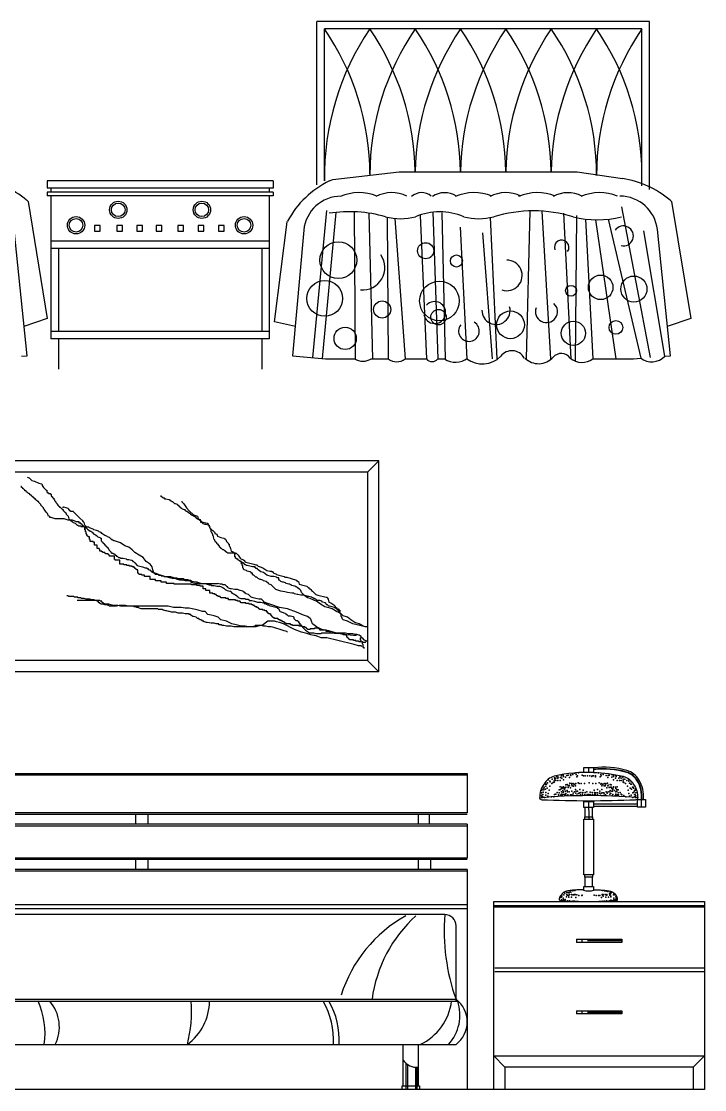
# Model space of a CAD drawing. Header units: inches. Extents: x 18.5 to 61, y 8.5 to 33.3.
# Drawn here: x 27.171 to 28.984, y 12.562 to 15.399 of the extents above; entities that cross this region are included whole.
import ezdxf

# ---------------------------------------------------------------- set-up
doc = ezdxf.new("R2010")
doc.units = ezdxf.units.IN
doc.header["$MEASUREMENT"] = 0
for name, color, linetype in [('02', 2, 'Continuous'), ('1', 1, 'Continuous'), ('4', 4, 'Continuous')]:
    doc.layers.add(name, color=color, linetype=linetype)

msp = doc.modelspace()

# ---------------------------------------------------------------- linework, layer by layer
at = {"layer": '02'}
for p, q in [((28.818, 15.3792), (27.9753, 15.3792)), ((27.9753, 14.9756), (27.9753, 15.3792)), ((28.818, 14.9626), (28.818, 15.3792)), ((28.7638, 14.9063), (28.8398, 14.5065)), ((27.9802, 14.8965), (27.9432, 14.5061)), ((28.0054, 14.8914), (27.9687, 14.5036)), ((28.0536, 14.8934), (28.0569, 14.5027)), ((28.0928, 14.891), (28.1028, 14.5027)), ((28.1412, 14.8792), (28.1447, 14.5027)), ((28.1619, 14.8758), (28.1896, 14.5027)), ((28.2295, 14.8832), (28.2457, 14.5027)), ((28.2627, 14.893), (28.2759, 14.5027)), ((28.287, 14.8907), (28.296, 14.5027)), ((28.4153, 14.878), (28.4326, 14.5027)), ((28.5207, 14.8956), (28.5103, 14.5027)), ((28.5519, 14.8954), (28.575, 14.5027)), ((28.6098, 14.8897), (28.6288, 14.5027)), ((28.6442, 14.8831), (28.6406, 14.4969)), ((28.668, 14.8739), (28.6874, 14.5027)), ((28.6951, 14.872), (28.7483, 14.5027)), ((28.7282, 14.8736), (28.8154, 14.5045)), ((27.186, 14.5112), (27.1511, 14.8461)), ((27.9202, 14.8446), (27.8903, 14.5112)), ((28.3357, 14.8526), (28.353, 14.5027)), ((28.8225, 14.8428), (28.8775, 14.5098)), ((28.894, 14.5112), (28.8591, 14.8461)), ((28.3943, 14.8379), (28.42, 14.5027)), ((27.1705, 14.5099), (27.186, 14.5112)), ((27.8903, 14.5112), (27.9776, 14.5027)), ((27.9776, 14.5027), (28.055, 14.5027)), ((28.0993, 14.5027), (28.1447, 14.5027)), ((28.1895, 14.5027), (28.2457, 14.5027)), ((28.2759, 14.5027), (28.2938, 14.5027)), ((28.6874, 14.5027), (28.7955, 14.5027)), ((28.7955, 14.5027), (28.8154, 14.5045)), ((28.8785, 14.5099), (28.894, 14.5112)), ((28.0894, 14.2017), (28.1194, 14.2317)), ((27.3791, 13.8605), (27.3188, 13.8605)), ((28.0894, 13.7017), (28.1194, 13.6717)), ((28.3544, 13.3967), (26.6244, 13.3967)), ((28.6758, 13.4173), (28.6758, 13.4043)), ((28.6758, 13.327), (28.6772, 13.28)), ((28.6896, 13.3209), (28.8062, 13.3209)), ((28.6896, 13.3147), (28.8062, 13.3147)), ((28.816, 13.3327), (28.816, 13.3116)), ((28.3544, 13.2967), (26.6244, 13.2967)), ((28.3544, 13.2927), (26.6244, 13.2927)), ((27.4744, 13.2667), (27.4744, 13.2927)), ((27.5074, 13.2667), (27.5074, 13.2927)), ((28.2244, 13.2667), (28.2244, 13.2927)), ((28.2544, 13.2667), (28.2544, 13.2927)), ((28.3544, 13.2667), (26.6244, 13.2667)), ((28.3544, 13.2617), (26.6244, 13.2617)), ((28.3544, 13.1767), (26.6244, 13.1767)), ((28.3544, 13.1727), (26.6244, 13.1727)), ((27.4744, 13.1467), (27.4744, 13.1727)), ((27.5074, 13.1467), (27.5074, 13.1727)), ((28.2244, 13.1467), (28.2244, 13.1727)), ((28.2574, 13.1467), (28.2574, 13.1727)), ((28.3544, 13.1467), (26.6244, 13.1467)), ((28.3544, 13.1417), (26.6244, 13.1417)), ((28.3544, 13.0527), (26.6244, 13.0527)), ((28.4244, 12.5617), (28.4244, 13.0617)), ((28.9844, 13.0617), (28.9844, 12.5617)), ((28.3544, 13.0417), (26.6244, 13.0417)), ((28.9844, 13.0467), (28.4244, 13.0467)), ((28.6444, 12.9609), (28.6444, 12.9529)), ((28.7644, 12.9569), (28.6738, 12.9569)), ((28.7644, 12.9609), (28.7644, 12.9529)), ((28.9844, 12.8842), (28.4272, 12.8842)), ((28.9844, 12.8742), (28.4272, 12.8742)), ((26.6544, 12.8017), (28.3244, 12.8017)), ((28.6444, 12.7707), (28.6444, 12.7627)), ((28.7644, 12.7707), (28.7644, 12.7627)), ((28.7644, 12.7667), (28.6738, 12.7667)), ((28.1908, 12.6327), (28.1908, 12.5617)), ((28.196, 12.6285), (28.196, 12.5617)), ((28.4544, 12.6217), (28.4244, 12.6517)), ((28.9544, 12.6217), (28.9844, 12.6517)), ((28.2165, 12.6212), (28.2165, 12.5617)), ((28.2204, 12.621), (28.2204, 12.5617)), ((28.4544, 12.6217), (28.4544, 12.5617)), ((28.9544, 12.6217), (28.9544, 12.5617))]:
    msp.add_line(p, q, dxfattribs=at)
for points in [[(27.3647, 14.8566), (27.3647, 14.8416), (27.3797, 14.8416), (27.3797, 14.8566)], [(27.4237, 14.8566), (27.4237, 14.8416), (27.4387, 14.8416), (27.4387, 14.8566)], [(27.4767, 14.8566), (27.4767, 14.8416), (27.4917, 14.8416), (27.4917, 14.8566)], [(27.5287, 14.8566), (27.5287, 14.8416), (27.5437, 14.8416), (27.5437, 14.8566)], [(27.5857, 14.8566), (27.5857, 14.8416), (27.6007, 14.8416), (27.6007, 14.8566)], [(27.6397, 14.8566), (27.6397, 14.8416), (27.6547, 14.8416), (27.6547, 14.8566)], [(27.6937, 14.8566), (27.6937, 14.8416), (27.7087, 14.8416), (27.7087, 14.8566)], [(28.8062, 13.3116), (28.8062, 13.3327), (28.8271, 13.3327), (28.8271, 13.3116)]]:
    msp.add_lwpolyline(points, close=True, dxfattribs=at)
for points in [[(28.1194, 13.6717), (28.1194, 14.2317), (26.8594, 14.2317), (26.8594, 13.6717)], [(28.0894, 14.2017), (28.0894, 13.7017), (26.8894, 13.7017)], [(28.0894, 14.2017), (26.8894, 14.2017), (26.8894, 13.7017)], [(27.1856, 14.1888), (27.1911, 14.187), (27.1929, 14.1852), (27.1984, 14.1797), (27.2057, 14.1779), (27.2166, 14.1724), (27.2239, 14.1706), (27.2257, 14.1687), (27.2257, 14.1651), (27.2276, 14.1651), (27.2276, 14.1633), (27.2294, 14.1614), (27.2312, 14.1596), (27.233, 14.1578), (27.2349, 14.156), (27.2367, 14.1541), (27.2385, 14.1541), (27.2385, 14.1487), (27.2403, 14.1487), (27.2403, 14.1468), (27.2422, 14.1468), (27.2422, 14.145), (27.2476, 14.145), (27.2476, 14.1432), (27.2495, 14.1432), (27.2495, 14.1377), (27.2513, 14.1377), (27.2513, 14.1359), (27.2531, 14.1359), (27.2531, 14.1341), (27.2549, 14.1323), (27.2568, 14.1323), (27.2568, 14.1304), (27.2586, 14.1286), (27.2586, 14.1268), (27.2604, 14.125), (27.2622, 14.1231), (27.2622, 14.1213), (27.2641, 14.1195), (27.2659, 14.1177), (27.2659, 14.1158), (27.2677, 14.1158), (27.2677, 14.114), (27.2695, 14.1122), (27.2714, 14.1104), (27.2714, 14.1085), (27.2732, 14.1085), (27.275, 14.1067), (27.2768, 14.1049), (27.2787, 14.1031), (27.2805, 14.1031), (27.2805, 14.1013), (27.2823, 14.0994), (27.2841, 14.0976), (27.286, 14.0958), (27.2878, 14.0958), (27.2878, 14.094), (27.2896, 14.0921), (27.2896, 14.0903), (27.2951, 14.0848), (27.2969, 14.0775), (27.306, 14.0702), (27.3079, 14.0684), (27.3133, 14.0666), (27.3152, 14.0648), (27.317, 14.0629), (27.3188, 14.0611), (27.3206, 14.0611), (27.3225, 14.0593), (27.328, 14.0593), (27.328, 14.0575), (27.3371, 14.0575), (27.3389, 14.0557)], [(27.3353, 14.0575), (27.3353, 14.0593), (27.3334, 14.0593), (27.3334, 14.0611), (27.3316, 14.0611), (27.3316, 14.0629), (27.3298, 14.0629), (27.3298, 14.0648), (27.328, 14.0648), (27.328, 14.0666), (27.3243, 14.0666), (27.3243, 14.0702), (27.317, 14.0702), (27.306, 14.0739), (27.2951, 14.0739), (27.2841, 14.0775), (27.2604, 14.0775), (27.2495, 14.0812), (27.2458, 14.0812), (27.2458, 14.083), (27.244, 14.0848), (27.2422, 14.0848), (27.2403, 14.0921), (27.2385, 14.094), (27.2367, 14.0958), (27.2312, 14.1031), (27.2294, 14.1049), (27.2294, 14.1067), (27.2276, 14.1085), (27.2257, 14.1104), (27.2221, 14.114), (27.2221, 14.1158), (27.2203, 14.1177), (27.2184, 14.1195), (27.2166, 14.1213), (27.2166, 14.1231), (27.2148, 14.1231), (27.2148, 14.125), (27.213, 14.125), (27.2111, 14.1268), (27.2093, 14.1286), (27.2093, 14.1304), (27.2075, 14.1304), (27.2057, 14.1323), (27.2038, 14.1323), (27.2038, 14.1341), (27.202, 14.1341), (27.202, 14.1359), (27.2002, 14.1359), (27.1984, 14.1377), (27.1984, 14.1396), (27.1965, 14.1396), (27.1947, 14.1414), (27.1929, 14.1414), (27.1929, 14.1432), (27.1911, 14.145), (27.1892, 14.145), (27.1874, 14.1468), (27.1856, 14.1487), (27.1838, 14.1487), (27.1838, 14.1505), (27.1819, 14.1523), (27.1801, 14.1523), (27.1801, 14.1541), (27.1783, 14.156), (27.1765, 14.1578), (27.1746, 14.1578), (27.1746, 14.1596), (27.1728, 14.1614), (27.171, 14.1614), (27.171, 14.1633), (27.1692, 14.1633)], [(27.6474, 14.0739), (27.6437, 14.0739), (27.6419, 14.0757), (27.6401, 14.0757), (27.6382, 14.0775), (27.6364, 14.0775), (27.6364, 14.0794), (27.6346, 14.0794), (27.6346, 14.0812), (27.6328, 14.0812), (27.6328, 14.083), (27.6309, 14.083), (27.6309, 14.0848), (27.6273, 14.0848), (27.6255, 14.0867), (27.6236, 14.0867), (27.6218, 14.0885), (27.62, 14.0885), (27.62, 14.0903), (27.6182, 14.0921), (27.6163, 14.0921), (27.6163, 14.094), (27.6145, 14.094), (27.6145, 14.0958), (27.6127, 14.0958), (27.6109, 14.0976), (27.609, 14.0976), (27.6072, 14.0994), (27.6054, 14.1013), (27.6036, 14.1013), (27.5981, 14.1031), (27.5963, 14.1049), (27.5944, 14.1049), (27.5944, 14.1067), (27.5926, 14.1067), (27.5926, 14.1085), (27.5908, 14.1085), (27.5908, 14.1104), (27.589, 14.1104), (27.589, 14.1122), (27.5871, 14.1122), (27.5871, 14.114), (27.5853, 14.1158), (27.5798, 14.1177), (27.578, 14.1177), (27.5762, 14.1195), (27.5744, 14.1213), (27.5725, 14.1231), (27.5707, 14.1231), (27.5689, 14.125), (27.5671, 14.125), (27.5671, 14.1268), (27.5652, 14.1268), (27.5634, 14.1286), (27.5616, 14.1286), (27.5543, 14.1304), (27.5525, 14.1304), (27.5506, 14.1323), (27.547, 14.1323), (27.547, 14.1341), (27.5452, 14.1341), (27.5433, 14.1359), (27.5415, 14.1359), (27.5415, 14.1396)], [(27.5342, 13.9298), (27.5269, 13.9298), (27.5251, 13.9316), (27.5233, 13.9334), (27.5214, 13.9353), (27.5214, 13.9371), (27.5196, 13.9426), (27.5178, 13.9499), (27.5123, 13.9572), (27.5014, 13.9645), (27.4941, 13.9754), (27.4831, 13.9809), (27.4721, 13.9882), (27.4648, 13.9955), (27.4557, 14.0028), (27.4448, 14.0064), (27.4338, 14.0137), (27.4229, 14.0173), (27.4174, 14.0192), (27.4156, 14.0192), (27.4137, 14.021), (27.4119, 14.021), (27.4119, 14.0228), (27.4101, 14.0228), (27.4083, 14.0246), (27.4064, 14.0265), (27.4046, 14.0283), (27.3991, 14.0301), (27.3973, 14.0319), (27.3918, 14.0338), (27.3845, 14.0392), (27.3827, 14.0411), (27.3772, 14.0429), (27.3754, 14.0447), (27.3699, 14.0465), (27.3626, 14.0484), (27.3608, 14.0502), (27.3517, 14.0538), (27.3499, 14.0557), (27.3444, 14.0557), (27.3426, 14.0575), (27.3407, 14.0593), (27.3389, 14.0611), (27.3371, 14.0684), (27.3353, 14.0702), (27.3334, 14.0721), (27.3261, 14.0794), (27.3243, 14.0812), (27.3188, 14.0867), (27.317, 14.0885), (27.3115, 14.094), (27.3097, 14.0958), (27.3079, 14.0976), (27.3006, 14.0976), (27.3006, 14.0994), (27.2987, 14.0994), (27.2987, 14.1013), (27.2969, 14.1013), (27.2969, 14.1031), (27.2951, 14.1049), (27.2896, 14.1067), (27.2823, 14.1085), (27.2805, 14.1085), (27.2805, 14.1067)], [(27.5963, 14.125), (27.5963, 14.1231), (27.6017, 14.1177), (27.609, 14.1067), (27.6163, 14.0994), (27.6273, 14.0885), (27.6382, 14.0848), (27.6401, 14.0775), (27.6455, 14.0757)], [(27.6474, 14.0721), (27.6455, 14.0721), (27.6455, 14.0757)], [(27.3407, 14.0557), (27.3371, 14.0557), (27.3371, 14.0575)], [(27.9905, 13.7748), (27.9905, 13.7784), (27.9796, 13.7784), (27.9796, 13.7821), (27.9631, 13.7821), (27.9631, 13.7857), (27.9595, 13.7857), (27.9595, 13.7875), (27.9485, 13.7875), (27.9485, 13.7857), (27.9376, 13.7857), (27.9376, 13.7839), (27.9303, 13.7839), (27.9303, 13.7857), (27.9285, 13.7857), (27.9285, 13.7875), (27.9266, 13.7875), (27.9266, 13.7894), (27.923, 13.7894), (27.923, 13.7912), (27.9157, 13.7912), (27.9157, 13.793), (27.9084, 13.793), (27.9084, 13.7948), (27.8901, 13.7948), (27.8901, 13.7966), (27.8847, 13.7966), (27.8847, 13.7985), (27.8737, 13.7985), (27.8737, 13.8003), (27.8701, 13.8003), (27.8701, 13.8021), (27.8682, 13.8021), (27.8682, 13.8039), (27.8646, 13.8039), (27.8646, 13.8058), (27.8609, 13.8058), (27.8609, 13.8076), (27.8573, 13.8076), (27.8573, 13.8094), (27.8536, 13.8094), (27.8536, 13.8112), (27.8518, 13.8112), (27.8518, 13.8131), (27.8427, 13.8131), (27.8427, 13.8149), (27.839, 13.8149), (27.839, 13.8167), (27.8372, 13.8167), (27.8372, 13.8185), (27.8354, 13.8185), (27.8354, 13.8204), (27.8336, 13.8204), (27.8336, 13.824), (27.8317, 13.824), (27.8317, 13.8258), (27.8263, 13.8258), (27.8263, 13.8277), (27.8244, 13.8277), (27.8244, 13.8295), (27.8226, 13.8295), (27.8226, 13.8331), (27.8171, 13.8331), (27.8171, 13.835), (27.8116, 13.835), (27.8116, 13.8368), (27.8025, 13.8368), (27.8025, 13.8386), (27.8007, 13.8386), (27.8007, 13.8404), (27.7989, 13.8404), (27.7989, 13.8422), (27.7952, 13.8422), (27.7952, 13.8441), (27.7916, 13.8441), (27.7916, 13.8459), (27.7897, 13.8459), (27.7897, 13.8477), (27.7861, 13.8477), (27.7861, 13.8495), (27.7824, 13.8495), (27.7824, 13.8514), (27.7751, 13.8514), (27.7751, 13.8532), (27.766, 13.8532), (27.766, 13.855), (27.7532, 13.855), (27.7532, 13.8568), (27.7514, 13.8568), (27.7514, 13.8587), (27.7441, 13.8587), (27.7441, 13.8605), (27.7386, 13.8605), (27.7386, 13.8623), (27.7204, 13.8623), (27.7204, 13.866), (27.7131, 13.866), (27.7131, 13.8678), (27.7003, 13.8678), (27.7003, 13.8696), (27.6985, 13.8696), (27.6985, 13.8714), (27.693, 13.8714), (27.693, 13.8733), (27.6894, 13.8733), (27.6894, 13.8751), (27.6875, 13.8751), (27.6875, 13.8769), (27.6839, 13.8769), (27.6839, 13.8787), (27.6784, 13.8787), (27.6784, 13.8806), (27.6711, 13.8806), (27.6711, 13.8878), (27.6602, 13.8878), (27.6602, 13.8915), (27.6529, 13.8915), (27.6529, 13.8988), (27.6455, 13.8988), (27.6455, 13.9006), (27.6364, 13.9006), (27.6364, 13.9024), (27.6218, 13.9024), (27.6218, 13.9043), (27.5762, 13.9043), (27.5762, 13.9061), (27.5561, 13.9061), (27.5561, 13.9097), (27.5415, 13.9097), (27.5415, 13.9134), (27.5269, 13.9134), (27.5269, 13.917), (27.5123, 13.917), (27.5123, 13.9243), (27.4977, 13.9243), (27.4977, 13.928), (27.4904, 13.928), (27.4904, 13.9298), (27.4831, 13.9298), (27.4831, 13.9316), (27.4813, 13.9316), (27.4813, 13.9334), (27.4794, 13.9334), (27.4794, 13.9426), (27.4758, 13.9426), (27.4758, 13.9444), (27.474, 13.9444), (27.474, 13.9462), (27.4721, 13.9462), (27.4721, 13.948), (27.4703, 13.948), (27.4703, 13.9499), (27.4648, 13.9499), (27.4648, 13.9517), (27.4575, 13.9517), (27.4575, 13.9535), (27.4502, 13.9535), (27.4502, 13.9553), (27.4429, 13.9553), (27.4429, 13.9572), (27.432, 13.9572), (27.432, 13.9681), (27.4192, 13.9681), (27.4192, 13.9699), (27.4174, 13.9699), (27.4174, 13.979), (27.4046, 13.979), (27.4046, 13.9809), (27.4028, 13.9809), (27.4028, 13.9827), (27.401, 13.9827), (27.401, 13.9845), (27.3937, 13.9845), (27.3937, 13.9863), (27.3918, 13.9863), (27.3918, 13.9882), (27.3864, 13.9882), (27.3864, 13.99), (27.3845, 13.99), (27.3845, 13.9918), (27.3791, 13.9918), (27.3791, 13.9973), (27.3772, 13.9973), (27.3772, 13.9991), (27.3718, 13.9991), (27.3718, 14.0082), (27.3645, 14.0082), (27.3645, 14.0155), (27.3608, 14.0155), (27.3608, 14.0173), (27.3535, 14.0173), (27.3535, 14.0228), (27.3517, 14.0228), (27.3517, 14.0301), (27.348, 14.0301), (27.348, 14.0319), (27.3462, 14.0319), (27.3462, 14.0338), (27.3444, 14.0338), (27.3444, 14.0374), (27.3426, 14.0374), (27.3426, 14.0429), (27.3407, 14.0429), (27.3407, 14.0484), (27.3389, 14.0484), (27.3389, 14.0557)], [(27.3407, 14.0557), (27.3407, 14.0538), (27.3426, 14.0538), (27.3444, 14.052), (27.3462, 14.0502), (27.3535, 14.0447), (27.3553, 14.0447), (27.3572, 14.0429), (27.359, 14.0411), (27.3608, 14.0392), (27.3626, 14.0374), (27.3645, 14.0374), (27.3663, 14.0356), (27.3681, 14.0356), (27.3681, 14.0338), (27.3699, 14.0338), (27.3718, 14.0319), (27.3736, 14.0301), (27.3791, 14.0283), (27.3809, 14.0265), (27.3827, 14.0265), (27.3827, 14.0192), (27.3845, 14.0173), (27.3864, 14.0155), (27.3864, 14.0137), (27.3882, 14.0119), (27.39, 14.0119), (27.39, 14.0101), (27.3918, 14.0101), (27.3918, 14.0082), (27.3937, 14.0064), (27.3955, 14.0064), (27.3955, 14.0046), (27.3973, 14.0046), (27.3973, 14.0028), (27.3991, 14.0028), (27.3991, 14.0009), (27.401, 14.0009), (27.401, 13.9991), (27.4028, 13.9973), (27.4028, 13.9955), (27.4046, 13.9936), (27.4064, 13.9918), (27.4083, 13.99), (27.4083, 13.9882), (27.4101, 13.9882), (27.4101, 13.9863), (27.4137, 13.9863), (27.4156, 13.9845), (27.4174, 13.9845), (27.4174, 13.9827), (27.4192, 13.9827), (27.4192, 13.9809), (27.421, 13.9809), (27.4229, 13.979), (27.4247, 13.979), (27.4265, 13.9772), (27.4283, 13.9754), (27.432, 13.9754), (27.4338, 13.9736), (27.4411, 13.9736), (27.4484, 13.9717), (27.4502, 13.9699), (27.4557, 13.9699), (27.463, 13.9681), (27.4648, 13.9681), (27.4648, 13.9663), (27.4667, 13.9663), (27.4667, 13.9645), (27.4685, 13.9645), (27.4703, 13.9626), (27.4721, 13.9608), (27.4776, 13.9535), (27.4849, 13.9517), (27.4922, 13.9499), (27.4995, 13.948), (27.5032, 13.948), (27.5032, 13.9462), (27.5068, 13.9462), (27.5068, 13.9444), (27.5087, 13.9426), (27.5123, 13.9426), (27.5123, 13.9407), (27.5141, 13.9407), (27.5141, 13.9389), (27.516, 13.9389), (27.516, 13.9371), (27.5178, 13.9371), (27.5196, 13.9353), (27.5233, 13.9353), (27.5233, 13.9334), (27.5287, 13.9334), (27.5287, 13.9316), (27.5324, 13.9316), (27.5324, 13.9298)], [(28.0873, 13.7912), (28.0836, 13.7912), (28.0781, 13.793), (28.0672, 13.7985), (28.0562, 13.8021), (28.0453, 13.8094), (28.0362, 13.8167), (28.0252, 13.8204), (28.0179, 13.8277), (28.007, 13.8313), (27.996, 13.8386), (27.9905, 13.8404), (27.9832, 13.8422), (27.9759, 13.8441), (27.965, 13.8514), (27.954, 13.8587), (27.9485, 13.8605), (27.9376, 13.866), (27.9303, 13.8678), (27.923, 13.8733), (27.9157, 13.8806), (27.9139, 13.8824), (27.912, 13.8878), (27.9102, 13.8897), (27.9029, 13.8951), (27.9011, 13.897), (27.8993, 13.897), (27.8974, 13.8988), (27.8956, 13.8988), (27.8883, 13.9006), (27.8865, 13.9024), (27.8847, 13.9024), (27.8828, 13.9043), (27.881, 13.9043), (27.8737, 13.9061), (27.8719, 13.9079), (27.8664, 13.9097), (27.8646, 13.9097), (27.8591, 13.9116), (27.8573, 13.9134), (27.8555, 13.9152), (27.8536, 13.9152), (27.8536, 13.9207), (27.85, 13.9207), (27.8482, 13.9225), (27.8409, 13.9243), (27.8336, 13.9243), (27.8226, 13.928), (27.8135, 13.9353), (27.8062, 13.9371), (27.7989, 13.9426), (27.797, 13.9444), (27.797, 13.9462), (27.7934, 13.9462), (27.7934, 13.948), (27.7916, 13.948), (27.7916, 13.9499), (27.7843, 13.9499), (27.7697, 13.9535), (27.7678, 13.9535), (27.766, 13.9553), (27.7642, 13.9553), (27.7642, 13.9572), (27.7624, 13.9572), (27.7624, 13.959), (27.7605, 13.959), (27.7605, 13.9608), (27.7569, 13.9608), (27.7569, 13.9626), (27.7551, 13.9626), (27.7551, 13.9645), (27.7514, 13.9645), (27.7514, 13.9663), (27.7496, 13.9663), (27.7478, 13.9681), (27.7459, 13.9681), (27.7459, 13.9699), (27.7441, 13.9699), (27.7441, 13.9717), (27.7405, 13.9717), (27.7405, 13.9736), (27.7386, 13.9736), (27.7386, 13.9772), (27.7368, 13.9772), (27.7368, 13.9845), (27.7386, 13.9845), (27.7386, 13.9863), (27.7186, 13.9863), (27.7167, 13.9882), (27.7149, 13.9882), (27.7149, 13.99), (27.7131, 13.99), (27.7131, 13.9918), (27.7113, 13.9918), (27.7094, 13.9936), (27.7076, 13.9955), (27.7058, 13.9955), (27.704, 13.9973), (27.7021, 13.9991), (27.7003, 13.9991), (27.7003, 14.0009), (27.6985, 14.0009), (27.6985, 14.0028), (27.6967, 14.0028), (27.6967, 14.0064), (27.6948, 14.0064), (27.6948, 14.0082), (27.693, 14.0082), (27.693, 14.0101), (27.6912, 14.0101), (27.6894, 14.0119), (27.6894, 14.0137), (27.6875, 14.0155), (27.6857, 14.0155), (27.6857, 14.0173), (27.6839, 14.0192), (27.6839, 14.021), (27.6821, 14.0228), (27.6802, 14.0301), (27.6802, 14.0319), (27.6784, 14.0338), (27.6784, 14.0356), (27.6766, 14.0411), (27.6748, 14.0429), (27.6748, 14.0484), (27.6729, 14.0502), (27.6729, 14.052), (27.6711, 14.0538), (27.6711, 14.0575), (27.6693, 14.0575), (27.6693, 14.0593), (27.6675, 14.0611), (27.6602, 14.0629), (27.6583, 14.0629), (27.6529, 14.0648), (27.651, 14.0666), (27.6492, 14.0684), (27.6474, 14.0684), (27.6474, 14.0739)], [(27.6474, 14.0721), (27.6492, 14.0702), (27.6638, 14.0666), (27.6656, 14.0666), (27.6675, 14.0611), (27.6693, 14.0611), (27.6711, 14.0538)], [(27.6729, 14.052), (27.6748, 14.0502), (27.6766, 14.0484), (27.6784, 14.0465), (27.6802, 14.0447), (27.6821, 14.0429), (27.6839, 14.0411), (27.6839, 14.0392), (27.6894, 14.0374), (27.6912, 14.0319), (27.7003, 14.0283), (27.7076, 14.0265), (27.7094, 14.0246), (27.7113, 14.0246), (27.7131, 14.0228), (27.7149, 14.0173), (27.7167, 14.0155), (27.7186, 14.0137), (27.7204, 14.0119), (27.7204, 14.0101), (27.7222, 14.0101), (27.7222, 14.0064), (27.724, 14.0046), (27.7259, 13.9991), (27.7277, 13.9918), (27.7332, 13.99), (27.735, 13.9882), (27.7405, 13.9863), (27.7423, 13.9845), (27.7441, 13.9827), (27.7459, 13.9809), (27.7514, 13.9736), (27.7532, 13.9717), (27.7587, 13.9699), (27.7605, 13.9681), (27.7624, 13.9681), (27.7624, 13.9663), (27.7642, 13.9663), (27.7642, 13.9645), (27.766, 13.9626), (27.7806, 13.959), (27.7879, 13.9572), (27.7934, 13.9553), (27.7952, 13.9553), (27.797, 13.9535), (27.7989, 13.9517), (27.8043, 13.9499), (27.8116, 13.948), (27.8226, 13.9407), (27.8299, 13.9389), (27.8354, 13.9389), (27.8354, 13.9371), (27.839, 13.9371), (27.839, 13.9353), (27.8409, 13.9334), (27.8463, 13.9316), (27.8482, 13.9298), (27.8536, 13.928), (27.8609, 13.9262), (27.8682, 13.9243), (27.8701, 13.9225), (27.8755, 13.9225), (27.8865, 13.9189), (27.9011, 13.9152), (27.9011, 13.9134), (27.9029, 13.9134), (27.9047, 13.9116), (27.9066, 13.9116), (27.9084, 13.9043), (27.9139, 13.9024), (27.9212, 13.9006), (27.9285, 13.8988), (27.9303, 13.897), (27.9321, 13.8951), (27.9339, 13.8951), (27.9339, 13.8933), (27.9358, 13.8915), (27.9376, 13.8915), (27.9394, 13.8897), (27.9412, 13.8878), (27.9431, 13.886), (27.9449, 13.8842), (27.9485, 13.8806), (27.9504, 13.8787), (27.9522, 13.8769), (27.9577, 13.8751), (27.965, 13.8733), (27.9723, 13.8714), (27.9796, 13.8696), (27.9814, 13.8696), (27.9832, 13.8678), (27.9832, 13.866), (27.9851, 13.866), (27.9851, 13.8641), (27.9869, 13.8568), (27.9924, 13.855), (27.9997, 13.8495), (28.0015, 13.8477), (28.0033, 13.8459), (28.0033, 13.8441), (28.0051, 13.8422), (28.007, 13.8422), (28.007, 13.8404), (28.0088, 13.8386), (28.0124, 13.8386), (28.0124, 13.8368), (28.0143, 13.8368), (28.0143, 13.835), (28.0161, 13.835), (28.0161, 13.8331), (28.0179, 13.8331)], [(28.0854, 13.7912), (28.0763, 13.793), (28.0617, 13.7966), (28.0508, 13.7985), (28.0362, 13.8058), (28.0252, 13.8094), (28.0234, 13.8112), (28.0216, 13.8167), (28.0197, 13.8185), (28.0197, 13.824), (28.0179, 13.8258), (28.0161, 13.8277), (28.0161, 13.8295), (28.0143, 13.8313), (28.0124, 13.8331), (28.0106, 13.835), (28.0106, 13.8368), (28.0088, 13.8368), (28.007, 13.8386), (28.0051, 13.8404), (28.0033, 13.8404), (28.0015, 13.8422), (27.996, 13.8441), (27.9887, 13.8459), (27.9869, 13.8459), (27.9851, 13.8477), (27.9832, 13.8495), (27.9814, 13.8495), (27.9796, 13.8514), (27.9796, 13.8532), (27.9778, 13.8532), (27.9778, 13.855), (27.9704, 13.8568), (27.9686, 13.8587), (27.9631, 13.8605), (27.9558, 13.8605), (27.954, 13.8623), (27.9522, 13.8641), (27.9504, 13.8641), (27.9485, 13.866), (27.9467, 13.866), (27.9449, 13.8678), (27.9431, 13.8678), (27.9412, 13.8696), (27.9339, 13.8714), (27.9321, 13.8714), (27.9266, 13.8733), (27.9193, 13.8751), (27.912, 13.8751), (27.9047, 13.8769), (27.9029, 13.8769), (27.8956, 13.8787), (27.8938, 13.8806), (27.8883, 13.8806), (27.8774, 13.8824), (27.8701, 13.8842), (27.8591, 13.886), (27.8536, 13.8878), (27.8463, 13.8897), (27.8427, 13.8933), (27.8409, 13.8951), (27.839, 13.897), (27.8372, 13.8988), (27.8354, 13.9006), (27.8336, 13.9024), (27.8281, 13.9043), (27.8263, 13.9061), (27.8208, 13.9116), (27.8135, 13.9134), (27.8116, 13.9152), (27.8062, 13.917), (27.8043, 13.917), (27.7989, 13.9189), (27.797, 13.9207), (27.7952, 13.9225), (27.7934, 13.9225), (27.7916, 13.9243), (27.7897, 13.9262), (27.7879, 13.928), (27.7861, 13.928), (27.7843, 13.9298), (27.7843, 13.9334), (27.7806, 13.9334), (27.7806, 13.9353), (27.7788, 13.9371), (27.777, 13.9371), (27.7697, 13.9389), (27.7678, 13.9407), (27.7624, 13.9426), (27.7605, 13.9444), (27.7605, 13.9462), (27.7587, 13.948), (27.7587, 13.9535), (27.7569, 13.9535), (27.7569, 13.9572), (27.7551, 13.959), (27.7551, 13.9608), (27.7532, 13.9608), (27.7532, 13.959)], [(27.6474, 13.9061), (27.6419, 13.9079), (27.6382, 13.9079), (27.6382, 13.9097), (27.6309, 13.9097), (27.6236, 13.9116), (27.6218, 13.9116), (27.6127, 13.9134), (27.6054, 13.9134), (27.5981, 13.9152), (27.5908, 13.9152), (27.5853, 13.917), (27.578, 13.9189), (27.5707, 13.9189), (27.5634, 13.9207), (27.5579, 13.9225), (27.5506, 13.9243), (27.5397, 13.928), (27.5324, 13.9298)], [(27.5342, 13.9298), (27.5342, 13.928), (27.5415, 13.928), (27.5415, 13.9262), (27.5488, 13.9262), (27.5488, 13.9243), (27.5671, 13.9243), (27.5671, 13.9225), (27.5725, 13.9225), (27.5744, 13.9207), (27.5835, 13.9207), (27.5853, 13.9189), (27.5999, 13.9189), (27.6017, 13.917), (27.6127, 13.917), (27.6145, 13.9152), (27.62, 13.9152), (27.62, 13.9097), (27.6236, 13.9097), (27.6255, 13.9079), (27.6364, 13.9061), (27.6912, 13.9061)], [(27.6583, 13.9061), (27.6693, 13.9024), (27.6748, 13.9024), (27.6748, 13.9006), (27.6821, 13.9006), (27.6894, 13.8988), (27.6967, 13.8988), (27.7021, 13.897), (27.704, 13.8951), (27.7058, 13.8951), (27.7076, 13.8933), (27.7094, 13.8915), (27.7113, 13.8897), (27.7167, 13.8878), (27.724, 13.886), (27.7259, 13.886), (27.7277, 13.8842), (27.7277, 13.8824), (27.7295, 13.8824), (27.7295, 13.8806), (27.7313, 13.8806), (27.7332, 13.8787), (27.735, 13.8787), (27.7368, 13.8769), (27.7386, 13.8751), (27.7405, 13.8751), (27.7423, 13.8733), (27.7423, 13.8714), (27.7441, 13.8714), (27.7478, 13.8678), (27.7532, 13.866), (27.7642, 13.866), (27.766, 13.8641), (27.7733, 13.8641), (27.7733, 13.8623), (27.7751, 13.8623), (27.7751, 13.8605), (27.7824, 13.8605), (27.7897, 13.8587), (27.797, 13.8568), (27.8062, 13.8568), (27.8135, 13.855), (27.8153, 13.855), (27.8153, 13.8532), (27.819, 13.8532), (27.8208, 13.8514), (27.8226, 13.8514), (27.8244, 13.8495), (27.8263, 13.8495), (27.8281, 13.8477), (27.8354, 13.8459), (27.8427, 13.8441), (27.85, 13.8422), (27.85, 13.8404), (27.8518, 13.8404), (27.8536, 13.8386), (27.8555, 13.8331), (27.8573, 13.8313), (27.8628, 13.8295), (27.8701, 13.8277), (27.8719, 13.8258), (27.8737, 13.8258), (27.8737, 13.824), (27.8755, 13.824), (27.8774, 13.8222), (27.8792, 13.8204), (27.8847, 13.8204), (27.892, 13.8185), (27.8938, 13.8167), (27.8938, 13.8131), (27.8956, 13.8112), (27.8974, 13.8094), (27.8993, 13.8076), (27.9029, 13.8076), (27.9047, 13.8058), (27.9066, 13.8058), (27.9066, 13.8021), (27.9084, 13.8021), (27.9084, 13.8003), (27.9102, 13.8003), (27.9102, 13.7966), (27.912, 13.7966), (27.9175, 13.7894), (27.9248, 13.7821), (27.9358, 13.7748), (27.9467, 13.7748), (27.954, 13.7729), (27.9668, 13.7729), (27.9686, 13.7748), (28.0307, 13.7748), (28.038, 13.7729), (28.0508, 13.7729), (28.0581, 13.7711), (28.0599, 13.7711), (28.0654, 13.7693), (28.0672, 13.7693), (28.069, 13.7675), (28.0708, 13.7675), (28.0708, 13.7656), (28.0727, 13.7656)], [(28.0599, 13.7675), (28.0526, 13.7675), (28.0343, 13.7693), (28.0106, 13.7729), (27.9869, 13.7802), (27.9686, 13.7839), (27.954, 13.7912), (27.9431, 13.7985), (27.9412, 13.8058), (27.9394, 13.8112), (27.9376, 13.8131), (27.9303, 13.8185), (27.9193, 13.8222), (27.9011, 13.8295), (27.8774, 13.8386), (27.8555, 13.8422), (27.8354, 13.8495), (27.8244, 13.8532), (27.8153, 13.8568), (27.8135, 13.8587), (27.8116, 13.8605), (27.8098, 13.8623), (27.808, 13.8641), (27.8007, 13.8641), (27.7934, 13.866), (27.7861, 13.8678), (27.7806, 13.8696), (27.7733, 13.8769), (27.766, 13.8787), (27.766, 13.8806), (27.7642, 13.8806), (27.7642, 13.8824), (27.7624, 13.8824), (27.7624, 13.8842), (27.7605, 13.8842), (27.7587, 13.886), (27.7514, 13.8878), (27.7441, 13.8897), (27.7368, 13.8897), (27.7277, 13.8915), (27.7259, 13.8915), (27.7204, 13.8933), (27.7186, 13.8951), (27.7186, 13.897), (27.7167, 13.897), (27.7149, 13.8988), (27.7131, 13.9006), (27.7113, 13.9024), (27.7058, 13.9024), (27.704, 13.9043), (27.6985, 13.9043), (27.6912, 13.9061)], [(27.3681, 13.8605), (27.3626, 13.8623), (27.3553, 13.8623), (27.3535, 13.8641), (27.3426, 13.8641), (27.3371, 13.866), (27.3298, 13.866), (27.328, 13.8678), (27.3206, 13.8678), (27.3206, 13.8696), (27.3115, 13.8696), (27.3097, 13.8714), (27.2969, 13.8714), (27.2951, 13.8733), (27.2914, 13.8733)], [(27.4539, 13.8459), (27.4466, 13.8477), (27.4302, 13.8477), (27.4229, 13.8459), (27.4046, 13.8459), (27.4028, 13.8477), (27.401, 13.8477), (27.3991, 13.8495), (27.3918, 13.8495), (27.3864, 13.8514), (27.3827, 13.8514), (27.3809, 13.8532), (27.3791, 13.8532), (27.3791, 13.855), (27.3772, 13.855), (27.3736, 13.8587), (27.3718, 13.8587), (27.3699, 13.8605)], [(27.7751, 13.7912), (27.7642, 13.793), (27.7551, 13.793), (27.7405, 13.7966), (27.7295, 13.7985), (27.7149, 13.8058), (27.7003, 13.8094), (27.693, 13.8167), (27.6821, 13.8204), (27.6748, 13.8222), (27.6656, 13.824), (27.6583, 13.8313), (27.651, 13.8313), (27.6401, 13.835), (27.6328, 13.8368), (27.6236, 13.8386), (27.6163, 13.8404), (27.6054, 13.8404), (27.5944, 13.8422), (27.5744, 13.8422), (27.5598, 13.8459), (27.4338, 13.8459), (27.4265, 13.8477), (27.4156, 13.8477), (27.4083, 13.8495), (27.4028, 13.8514), (27.3955, 13.8514), (27.3882, 13.8532), (27.3882, 13.855), (27.3864, 13.855), (27.3845, 13.8568), (27.3845, 13.8587), (27.3809, 13.8587), (27.3791, 13.8605)], [(27.7934, 13.7912), (27.735, 13.7912), (27.7277, 13.793), (27.7149, 13.793), (27.7076, 13.7948), (27.704, 13.7948), (27.7021, 13.7966), (27.6948, 13.7966), (27.6948, 13.7985), (27.6875, 13.7985), (27.6821, 13.8003), (27.6748, 13.8003), (27.6638, 13.8021), (27.662, 13.8021), (27.6565, 13.8039), (27.6547, 13.8039), (27.6547, 13.8058), (27.651, 13.8058), (27.651, 13.8076), (27.6492, 13.8076), (27.6474, 13.8094), (27.6455, 13.8094), (27.6437, 13.8112), (27.6419, 13.8112), (27.6419, 13.8131), (27.6382, 13.8131), (27.6364, 13.8149), (27.6346, 13.8167), (27.6273, 13.8185), (27.6255, 13.8185), (27.6236, 13.8204), (27.6218, 13.8204), (27.6218, 13.8222), (27.62, 13.8222), (27.62, 13.824), (27.6163, 13.824), (27.6163, 13.8258), (27.6054, 13.8258), (27.5981, 13.8277), (27.5871, 13.8277), (27.5798, 13.8295), (27.5689, 13.8295), (27.5634, 13.8313), (27.5616, 13.8313), (27.5561, 13.8331), (27.5543, 13.8331), (27.5488, 13.835), (27.547, 13.835), (27.5452, 13.8368), (27.5342, 13.8368), (27.5324, 13.8386), (27.4886, 13.8386), (27.4831, 13.8404), (27.4813, 13.8422), (27.4758, 13.8422), (27.4758, 13.8441), (27.4703, 13.8441), (27.4685, 13.8459)], [(27.8098, 13.7948), (27.7916, 13.7948), (27.7916, 13.793), (27.7897, 13.793), (27.7843, 13.7912)], [(27.8043, 13.7948), (27.7934, 13.7912)], [(27.8774, 13.7766), (27.8755, 13.7784), (27.8682, 13.7802), (27.8573, 13.7839), (27.8463, 13.7875), (27.8409, 13.7894), (27.8336, 13.7912), (27.8263, 13.7912), (27.819, 13.793), (27.8135, 13.793), (27.8062, 13.7948)], [(28.0745, 13.7383), (28.0727, 13.7401), (28.0654, 13.7401), (28.0544, 13.7438), (28.0398, 13.7474), (28.0252, 13.7511), (28.0106, 13.7547), (27.9814, 13.762), (27.9668, 13.762), (27.9577, 13.7656), (27.9504, 13.7675), (27.9467, 13.7675), (27.9394, 13.7693), (27.9285, 13.7729), (27.9139, 13.7766), (27.8956, 13.7839), (27.8664, 13.7985), (27.8555, 13.8021), (27.8482, 13.8039), (27.8427, 13.8058), (27.8244, 13.8058), (27.8098, 13.7948)], [(28.0854, 13.7492), (28.0781, 13.7492), (28.0763, 13.7511), (28.0672, 13.7511), (28.0654, 13.7529), (28.0581, 13.7529), (28.0581, 13.7547), (28.0526, 13.7547), (28.0526, 13.7565), (28.0416, 13.7565), (28.0416, 13.7583), (28.0398, 13.7583), (28.0398, 13.7602), (28.038, 13.7602), (28.038, 13.762), (28.0362, 13.762), (28.0362, 13.7638), (28.0343, 13.7638), (28.0343, 13.7675), (28.0325, 13.7675), (28.0325, 13.7693), (28.0252, 13.7693), (28.0252, 13.7711), (28.0216, 13.7711), (28.0216, 13.7729), (28.0015, 13.7729), (28.0015, 13.7748)], [(28.0745, 13.7511), (28.0727, 13.7529), (28.0727, 13.7547), (28.0708, 13.7547), (28.0708, 13.762), (28.0727, 13.762), (28.0727, 13.7656)], [(28.0727, 13.7638), (28.0745, 13.7638), (28.0745, 13.762), (28.0763, 13.762), (28.0763, 13.7602), (28.0781, 13.7602), (28.0781, 13.7583), (28.08, 13.7565), (28.0818, 13.7565), (28.0836, 13.7547), (28.0854, 13.7547), (28.0873, 13.7529), (28.0854, 13.7529)], [(28.08, 13.7365), (28.0818, 13.7346), (28.08, 13.7346), (28.08, 13.7365), (28.0781, 13.7365), (28.0781, 13.7438), (28.0763, 13.7456), (28.0763, 13.7511)], [(28.1194, 13.6717), (26.8594, 13.6717)], [(28.6635, 13.404), (28.6635, 13.4173), (28.6896, 13.4173), (28.6896, 13.4041)], [(28.6896, 13.3114), (28.6635, 13.3114), (28.6635, 13.327), (28.6896, 13.327), (28.6896, 13.3114)], [(28.6674, 13.2861), (28.6674, 13.3114)], [(28.6858, 13.3114), (28.6858, 13.2861)], [(28.6896, 13.1318), (28.6635, 13.1318), (28.6635, 13.28), (28.6896, 13.28)], [(28.6661, 13.28), (28.6661, 13.2861), (28.6871, 13.2861)], [(28.6871, 13.2861), (28.6871, 13.28)], [(28.6896, 13.28), (28.6896, 13.1318)], [(28.6871, 13.1257), (28.6661, 13.1257), (28.6661, 13.1318)], [(28.6674, 13.1008), (28.6674, 13.1257)], [(28.6858, 13.1257), (28.6858, 13.1008)], [(28.6871, 13.1318), (28.6871, 13.1257)], [(28.6627, 13.0928), (28.6602, 13.0927), (28.6572, 13.0926), (28.6542, 13.0925), (28.6513, 13.0924), (28.6483, 13.0922), (28.6454, 13.092), (28.6425, 13.0918), (28.6396, 13.0916), (28.6367, 13.0914), (28.6337, 13.0911), (28.6307, 13.0907), (28.6276, 13.0904), (28.6244, 13.09), (28.6213, 13.0894), (28.6181, 13.0887), (28.6149, 13.0876), (28.6119, 13.0862), (28.609, 13.0842), (28.6062, 13.0817), (28.6037, 13.0786)], [(28.6896, 13.0928), (28.6921, 13.0927), (28.6951, 13.0926), (28.6981, 13.0925), (28.7011, 13.0924), (28.704, 13.0922), (28.7069, 13.092), (28.7098, 13.0918), (28.7127, 13.0916), (28.7157, 13.0914), (28.7186, 13.0911), (28.7217, 13.0907), (28.7247, 13.0904), (28.7279, 13.09), (28.7311, 13.0894), (28.7342, 13.0887), (28.7374, 13.0876), (28.7404, 13.0862), (28.7433, 13.0842), (28.7461, 13.0817), (28.7487, 13.0786)], [(28.4244, 13.0617), (28.9844, 13.0617)], [(28.5991, 13.065), (28.5991, 13.0652), (28.5992, 13.0671), (28.5993, 13.0687), (28.5995, 13.07), (28.5997, 13.0711), (28.6, 13.072), (28.6002, 13.0729), (28.6005, 13.0736), (28.6008, 13.0743), (28.601, 13.0748), (28.6013, 13.0754), (28.6016, 13.0759), (28.6018, 13.0763), (28.6022, 13.0768), (28.6025, 13.0772), (28.6029, 13.0777), (28.6033, 13.0781), (28.6037, 13.0786)], [(28.5991, 13.065), (28.6073, 13.0636), (28.6251, 13.0625), (28.6492, 13.0619), (28.6765, 13.0617), (28.7037, 13.0619), (28.7277, 13.0625), (28.7452, 13.0636), (28.7532, 13.065)], [(28.7532, 13.065), (28.7532, 13.0652), (28.7531, 13.0671), (28.753, 13.0687), (28.7528, 13.07), (28.7526, 13.0711), (28.7523, 13.072), (28.7521, 13.0729), (28.7518, 13.0736), (28.7516, 13.0743), (28.7513, 13.0748), (28.751, 13.0754), (28.7508, 13.0759), (28.7505, 13.0763), (28.7502, 13.0768), (28.7498, 13.0772), (28.7495, 13.0777), (28.7491, 13.0781), (28.7487, 13.0786)], [(28.9844, 13.0497), (28.4244, 13.0497)], [(28.6444, 12.9609), (28.7644, 12.9609)], [(28.7644, 12.9529), (28.6444, 12.9529)], [(28.6444, 12.7707), (28.7644, 12.7707)], [(28.7644, 12.7627), (28.6444, 12.7627)], [(28.4244, 12.6517), (28.9844, 12.6517)], [(28.9544, 12.6217), (28.4544, 12.6217)]]:
    msp.add_lwpolyline(points, dxfattribs=at)
for points in [[(28.6896, 13.4041, 0.064459), (28.5852, 13.3944, 0.178104), (28.5572, 13.3726, 0.15202), (28.5464, 13.3362)], [(28.822, 13.3327, 0.15616), (28.81, 13.3848, 0.180266), (28.7782, 13.4093, 0.100872), (28.6896, 13.4167)], [(28.6896, 13.4041, -0.049707), (28.7679, 13.3944, -0.178104), (28.796, 13.3726, -0.15202), (28.8067, 13.3362)], [(28.8178, 13.333, 0.156017), (28.8065, 13.3826, 0.179879), (28.777, 13.4053, 0.100831), (28.6901, 13.4125, 0.100831)], [(28.8168, 13.3331, 0.155978), (28.8056, 13.3821, 0.179774), (28.7767, 13.4043, 0.100821), (28.6902, 13.4115, 0.100821)], [(28.5464, 13.3362, 0.338174), (28.552, 13.3318, 0.021936), (28.8011, 13.3318, 0.338174), (28.8067, 13.3362)], [(28.6896, 13.1008), (28.6896, 13.0905, -0.140748), (28.6635, 13.0905), (28.6635, 13.1008), (28.6896, 13.1008)]]:
    msp.add_lwpolyline(points, format="xyb", dxfattribs=at)
for centre, radius in [((27.4277, 14.8986), 0.023), ((27.4277, 14.8986), 0.018), ((27.6497, 14.8986), 0.023), ((27.6497, 14.8986), 0.018), ((27.3157, 14.8576), 0.023), ((27.3157, 14.8576), 0.018), ((27.7617, 14.8576), 0.023), ((27.7617, 14.8576), 0.018), ((28.012, 14.765), 0.0489), ((28.2438, 14.7899), 0.0214), ((28.3255, 14.7627), 0.016), ((27.9758, 14.6633), 0.0475), ((28.2803, 14.6565), 0.0525), ((28.7084, 14.6927), 0.0326), ((28.7967, 14.6882), 0.0346), ((28.6298, 14.6837), 0.0143), ((28.1283, 14.6339), 0.0228), ((28.278, 14.6136), 0.0205), ((28.469, 14.5932), 0.0369), ((28.0301, 14.557), 0.0295), ((28.6359, 14.5706), 0.032), ((28.7491, 14.5864), 0.0183)]:
    msp.add_circle(centre, radius, dxfattribs=at)
for centre, radius, start, end in [((28.0197, 14.8349), 0.1, 90, 174.433), ((28.0671, 14.8192), 0.125, 67.7186, 113.5853), ((28.1539, 14.8533), 0.0909, 63.8059, 117.7352), ((28.2332, 14.9045), 0.0397, 49.9101, 132.5127), ((28.2946, 14.8883), 0.0558, 56.3927, 125.61), ((28.3726, 14.8192), 0.125, 67.7186, 113.5853), ((28.4564, 14.8533), 0.0909, 63.8059, 117.7352), ((28.5406, 14.8192), 0.125, 67.7186, 113.5853), ((28.6212, 14.8653), 0.0788, 61.8362, 119.826), ((28.7056, 14.8192), 0.125, 67.7186, 113.5853), ((28.7597, 14.8349), 0.1, 6.4676, 90), ((28.0418, 14.5433), 0.3502, 74.1412, 98.868), ((28.1771, 15.0342), 0.1591, 255.5739, 284.4261), ((28.281, 14.7297), 0.1635, 66.8901, 113.1099), ((28.3848, 15.0342), 0.1591, 255.5739, 284.4261), ((28.5299, 14.5319), 0.3639, 73.1455, 106.8545), ((28.6995, 15.1291), 0.257, 255.5739, 284.4261), ((28.7688, 14.8293), 0.0265, 256.7, 145.8271), ((28.6049, 14.7987), 0.0193, 324.8906, 199.9302), ((28.0762, 14.7451), 0.0594, 264.8306, 34.3683), ((28.4595, 14.7244), 0.0406, 251.0758, 90.6164), ((28.2679, 14.6257), 0.0291, 190.512, 137.7593), ((28.5644, 14.6284), 0.0293, 159.9651, 46.8025), ((28.4307, 14.6313), 0.0373, 179.4622, 14.6152), ((28.3587, 14.5766), 0.0274, 142.7949, 58.4304), ((28.0771, 14.5395), 0.0429, 239.0465, 301.0978), ((28.1671, 14.5306), 0.0358, 231.1998, 308.8002), ((28.2608, 14.5149), 0.0194, 218.7039, 321.2961), ((28.3228, 14.5458), 0.052, 236.0633, 308.176), ((28.394, 14.5595), 0.0702, 234.0097, 314.5628), ((28.4728, 14.4877), 0.0367, 28.0687, 143.5797), ((28.5438, 14.5411), 0.0512, 224.9073, 318.5618), ((28.604, 14.488), 0.029, 35.7173, 138.5618), ((28.6592, 14.5417), 0.0485, 229.2108, 306.5062), ((28.844, 14.5422), 0.0473, 231.9184, 316.8783), ((28.6789, 11.9484), 1.3942, 84.7395, 95.4499), ((28.8354, 12.9843), 0.5426, 175.5216, 199.6677), ((28.3727, 12.7008), 0.3705, 119.3644, 162.4456), ((28.4639, 12.7528), 0.3657, 132.218, 172.3263), ((28.7157, 12.9495), 0.058, 168.6788, 176.6538), ((27.024, 12.7103), 0.2094, 352.1451, 24.3557), ((27.1676, 12.7284), 0.1038, 333.2496, 41.1516), ((27.5245, 12.7987), 0.1457, 306.534, 359.1922), ((27.2744, 12.7679), 0.3477, 345.6471, 4.7548), ((27.785, 12.6915), 0.2145, 357.3815, 29.3653), ((27.8002, 12.6915), 0.2145, 357.3815, 29.3653), ((28.1665, 12.815), 0.1474, 295.2712, 352.8593), ((28.2185, 12.7599), 0.1164, 317.7312, 18.397), ((28.7157, 12.7593), 0.058, 168.6788, 176.6538), ((28.2204, 12.6641), 0.0431, 213.5589, 275.5637)]:
    msp.add_arc(centre, radius, start, end, dxfattribs=at)
for p in [(28.5918, 13.3938), (28.6041, 13.3948), (28.6092, 13.3969), (28.6102, 13.3938), (28.6183, 13.3958), (28.6224, 13.3969), (28.6285, 13.3979), (28.6296, 13.3958), (28.6336, 13.3999), (28.6347, 13.3989), (28.6387, 13.402), (28.6428, 13.403), (28.6438, 13.3989), (28.6469, 13.3948), (28.65, 13.403), (28.6591, 13.3969), (28.6632, 13.3948), (28.6673, 13.3948), (28.6734, 13.3948), (28.6796, 13.3948), (28.6846, 13.3938), (28.6857, 13.3948), (28.6898, 13.3948), (28.6949, 13.3948), (28.703, 13.403), (28.7092, 13.3989), (28.7102, 13.3948), (28.7153, 13.3989), (28.7234, 13.3958), (28.7285, 13.3958), (28.7306, 13.3969), (28.7387, 13.3979), (28.7428, 13.3938), (28.7438, 13.3969), (28.7489, 13.3958), (28.75, 13.3948), (28.75, 13.3938), (28.7612, 13.3938), (28.5582, 13.3653), (28.5623, 13.3734), (28.5633, 13.3795), (28.5633, 13.3673), (28.5643, 13.3734), (28.5674, 13.3765), (28.5694, 13.3846), (28.5735, 13.3806), (28.5735, 13.3673), (28.5745, 13.3795), (28.5786, 13.3745), (28.5796, 13.3867), (28.5827, 13.3775), (28.5847, 13.3816), (28.5847, 13.3785), (28.5857, 13.3897), (28.5867, 13.3867), (28.5898, 13.3887), (28.5898, 13.3826), (28.5949, 13.3887), (28.5949, 13.3826), (28.5959, 13.3918), (28.601, 13.3826), (28.601, 13.3663), (28.602, 13.3908), (28.6051, 13.3887), (28.6051, 13.3653), (28.6102, 13.3846), (28.6102, 13.3663), (28.6153, 13.3918), (28.6163, 13.3714), (28.6163, 13.3653), (28.6194, 13.3724), (28.6224, 13.3683), (28.6245, 13.3704), (28.6255, 13.3908), (28.6255, 13.3683), (28.6265, 13.3755), (28.6306, 13.3745), (28.6316, 13.3714), (28.6326, 13.3683), (28.6357, 13.3745), (28.6367, 13.3673), (28.6377, 13.3724), (28.6398, 13.3734), (28.6418, 13.3683), (28.6428, 13.3745), (28.6449, 13.3928), (28.6489, 13.3765), (28.651, 13.3745), (28.6571, 13.3745), (28.6653, 13.3745), (28.6776, 13.3765), (28.6878, 13.3745), (28.6948, 13.3928), (28.6959, 13.3745), (28.7041, 13.3765), (28.7071, 13.3928), (28.7092, 13.3734), (28.7102, 13.3745), (28.7112, 13.3683), (28.7132, 13.3734), (28.7143, 13.3724), (28.7173, 13.3745), (28.7173, 13.3683), (28.7204, 13.3683), (28.7214, 13.3714), (28.7224, 13.3745), (28.7265, 13.3755), (28.7275, 13.3908), (28.7275, 13.3683), (28.7285, 13.3704), (28.7336, 13.3724), (28.7336, 13.3653), (28.7367, 13.3714), (28.7367, 13.3653), (28.7377, 13.3918), (28.7428, 13.3846), (28.7428, 13.3663), (28.7479, 13.3887), (28.7479, 13.3653), (28.752, 13.3826), (28.752, 13.3663), (28.7571, 13.3887), (28.7581, 13.3826), (28.7591, 13.3928), (28.7632, 13.3887), (28.7632, 13.3826), (28.7673, 13.3918), (28.7683, 13.3867), (28.7683, 13.3816), (28.7683, 13.3785), (28.7703, 13.3775), (28.7724, 13.3867), (28.7744, 13.3745), (28.7775, 13.3826), (28.7795, 13.3673), (28.7836, 13.3846), (28.7836, 13.3806), (28.7846, 13.3755), (28.7887, 13.3734), (28.7897, 13.3795), (28.7907, 13.3734), (28.7928, 13.3653), (28.7948, 13.3653), (28.551, 13.35), (28.551, 13.3419), (28.5521, 13.3571), (28.5521, 13.3378), (28.5531, 13.3602), (28.5531, 13.3449), (28.5551, 13.3459), (28.5551, 13.3398), (28.5561, 13.352), (28.5572, 13.3622), (28.5572, 13.3582), (28.5592, 13.3378), (28.5623, 13.3602), (28.5633, 13.351), (28.5633, 13.3439), (28.5663, 13.3622), (28.5684, 13.3408), (28.5694, 13.348), (28.5714, 13.3571), (28.5776, 13.3398), (28.5837, 13.3398), (28.5857, 13.3459), (28.5898, 13.3469), (28.5929, 13.351), (28.5969, 13.3449), (28.598, 13.3582), (28.598, 13.35), (28.602, 13.3592), (28.602, 13.3439), (28.6041, 13.3612), (28.6041, 13.3531), (28.6041, 13.3469), (28.6061, 13.3429), (28.6082, 13.3561), (28.6082, 13.3459), (28.6092, 13.3622), (28.6092, 13.351), (28.6102, 13.3531), (28.6112, 13.3632), (28.6122, 13.3592), (28.6122, 13.3459), (28.6143, 13.3632), (28.6153, 13.3541), (28.6163, 13.348), (28.6163, 13.3439), (28.6194, 13.3561), (28.6204, 13.3531), (28.6214, 13.3449), (28.6224, 13.3643), (28.6245, 13.3531), (28.6285, 13.3632), (28.6285, 13.3449), (28.6316, 13.3541), (28.6316, 13.3449), (28.6357, 13.349), (28.6357, 13.3439), (28.6387, 13.3531), (28.6418, 13.3592), (28.6428, 13.349), (28.6438, 13.3541), (28.6449, 13.3439), (28.6469, 13.3541), (28.6489, 13.348), (28.651, 13.349), (28.653, 13.3592), (28.653, 13.35), (28.6551, 13.3449), (28.6561, 13.351), (28.6602, 13.3469), (28.6612, 13.351), (28.6622, 13.3571), (28.6663, 13.3459), (28.6673, 13.351), (28.6714, 13.3531), (28.6724, 13.3459), (28.6765, 13.3459), (28.6806, 13.352), (28.6806, 13.3459), (28.6857, 13.351), (28.6867, 13.3459), (28.6908, 13.3571), (28.6918, 13.351), (28.6929, 13.3469), (28.6949, 13.3449), (28.6959, 13.35), (28.7, 13.3592), (28.7, 13.35), (28.7, 13.3449), (28.7051, 13.349), (28.7061, 13.3541), (28.7081, 13.3439), (28.7102, 13.349), (28.7112, 13.3592), (28.7122, 13.35), (28.7163, 13.35), (28.7173, 13.349), (28.7173, 13.3439), (28.7214, 13.3449), (28.7234, 13.3531), (28.7245, 13.3632), (28.7255, 13.349), (28.7285, 13.3531), (28.7306, 13.3643), (28.7326, 13.3531), (28.7326, 13.3469), (28.7336, 13.3561), (28.7357, 13.348), (28.7377, 13.3612), (28.7377, 13.3541), (28.7387, 13.3419), (28.7398, 13.3541), (28.7408, 13.3592), (28.7408, 13.3459), (28.7418, 13.3632), (28.7449, 13.3561), (28.7469, 13.3429), (28.7489, 13.3612), (28.7489, 13.3531), (28.7489, 13.3469), (28.751, 13.3592), (28.751, 13.3541), (28.751, 13.3439), (28.753, 13.3449), (28.7551, 13.3582), (28.7551, 13.35), (28.7561, 13.3449), (28.7602, 13.351), (28.7632, 13.3469), (28.7642, 13.3449), (28.7703, 13.3429), (28.7754, 13.3398), (28.7816, 13.3571), (28.7836, 13.348), (28.7846, 13.3408), (28.7867, 13.3622), (28.7897, 13.3439), (28.7907, 13.3602), (28.7938, 13.35), (28.7938, 13.3378), (28.7958, 13.3622), (28.7969, 13.352), (28.7979, 13.3551), (28.7979, 13.3459), (28.7979, 13.3398), (28.7999, 13.3602), (28.7999, 13.3449), (28.8009, 13.3571), (28.8009, 13.3378), (28.802, 13.35), (28.802, 13.3419), (28.6131, 13.0831), (28.6186, 13.0856), (28.6224, 13.085), (28.6241, 13.084), (28.6276, 13.0875), (28.6292, 13.0861), (28.6344, 13.0897), (28.6399, 13.0902), (28.7133, 13.0902), (28.7187, 13.0897), (28.7231, 13.0886), (28.7272, 13.0878), (28.7321, 13.0818), (28.7337, 13.0861), (28.7345, 13.082), (28.7362, 13.0845), (28.6025, 13.0717), (28.6039, 13.0744), (28.6041, 13.0657), (28.6041, 13.0643), (28.6047, 13.0741), (28.6055, 13.076), (28.6071, 13.0649), (28.6085, 13.0643), (28.6093, 13.0706), (28.6096, 13.0654), (28.6107, 13.0641), (28.611, 13.0788), (28.6145, 13.0665), (28.6145, 13.0632), (28.6178, 13.0739), (28.6186, 13.0804), (28.6191, 13.0785), (28.6205, 13.0632), (28.623, 13.0771), (28.6238, 13.0733), (28.6246, 13.0788), (28.6254, 13.0632), (28.626, 13.0804), (28.6309, 13.0801), (28.6312, 13.0728), (28.6331, 13.079), (28.6342, 13.0627), (28.6363, 13.0788), (28.6372, 13.0624), (28.638, 13.0796), (28.6393, 13.0624), (28.6396, 13.0793), (28.6407, 13.0796), (28.6423, 13.072), (28.6451, 13.0788), (28.6503, 13.0777), (28.6582, 13.0771), (28.6593, 13.078), (28.6909, 13.078), (28.6969, 13.0771), (28.7029, 13.0777), (28.7064, 13.0774), (28.7108, 13.072), (28.7124, 13.0796), (28.7133, 13.0782), (28.7138, 13.0624), (28.7149, 13.0758), (28.7152, 13.0796), (28.719, 13.0627), (28.7206, 13.0796), (28.722, 13.0728), (28.7223, 13.079), (28.7242, 13.063), (28.725, 13.0799), (28.725, 13.0782), (28.7285, 13.0627), (28.7294, 13.0733), (28.7326, 13.0632), (28.7329, 13.0785), (28.7351, 13.0752), (28.7354, 13.0739), (28.7354, 13.0651), (28.7381, 13.0643), (28.7419, 13.0635), (28.7422, 13.0788), (28.7435, 13.0657), (28.7438, 13.081), (28.7438, 13.0706), (28.746, 13.0788), (28.7468, 13.0657), (28.7484, 13.0741), (28.749, 13.0643), (28.7493, 13.0744), (28.7495, 13.0679), (28.7498, 13.0698)]:
    msp.add_point(p, dxfattribs=at)
at = {"layer": '1'}
msp.add_line((28.9844, 12.5617), (25.9944, 12.5617), dxfattribs=at)
at = {"layer": '4'}
for p, q in [((28.838, 15.3992), (27.9553, 15.3992)), ((27.9553, 14.9649), (27.9553, 15.3992)), ((28.838, 14.9525), (28.838, 15.3992)), ((27.9972, 14.9795), (28.1735, 14.9992)), ((28.1735, 14.9992), (28.6464, 14.9992)), ((28.6464, 14.9992), (28.7663, 14.9816)), ((27.8387, 14.9758), (27.2387, 14.9758)), ((27.2387, 14.9758), (27.2387, 14.9558)), ((27.8387, 14.9558), (27.2387, 14.9558)), ((27.2487, 14.9558), (27.2487, 14.9458)), ((27.8287, 14.9558), (27.8287, 14.9458)), ((27.8387, 14.9758), (27.8387, 14.9558)), ((27.9887, 14.9754), (27.9972, 14.9795)), ((27.8387, 14.9458), (27.2387, 14.9458)), ((27.2387, 14.9458), (27.2387, 14.9358)), ((27.8387, 14.9358), (27.2387, 14.9358)), ((27.2487, 14.9358), (27.2487, 14.5558)), ((27.8287, 14.9358), (27.8287, 14.5558)), ((27.8387, 14.9458), (27.8387, 14.9358)), ((27.1846, 14.9241), (27.1888, 14.9205)), ((27.1888, 14.9205), (27.2394, 14.6096)), ((28.8926, 14.9241), (28.8968, 14.9205)), ((28.8968, 14.9205), (28.9474, 14.6096)), ((27.8763, 14.8671), (27.8772, 14.8688)), ((27.8425, 14.6011), (27.8763, 14.8671)), ((27.8287, 14.8158), (27.2487, 14.8158)), ((27.8287, 14.7958), (27.2487, 14.7958)), ((27.2687, 14.7958), (27.2687, 14.5758)), ((27.8087, 14.7958), (27.8087, 14.5758)), ((27.2394, 14.6096), (27.1772, 14.5888)), ((27.8979, 14.5886), (27.8425, 14.6011)), ((28.9474, 14.6096), (28.8852, 14.5888)), ((27.8287, 14.5758), (27.2487, 14.5758)), ((27.8287, 14.5558), (27.2487, 14.5558)), ((27.2687, 14.5558), (27.2687, 14.4758)), ((27.8087, 14.5558), (27.8087, 14.4758)), ((28.3544, 13.1467), (28.3544, 12.5617)), ((26.65, 12.7967), (28.3289, 12.7967)), ((26.6544, 12.6817), (28.3244, 12.6817)), ((28.1844, 12.5717), (28.1844, 12.6817)), ((28.2244, 12.5717), (28.2244, 12.6817))]:
    msp.add_line(p, q, dxfattribs=at)
for points in [[(26.6244, 13.2927), (26.6244, 13.4017), (28.3544, 13.4017), (28.3544, 13.2967)], [(28.3544, 13.2667), (28.3544, 13.1767)], [(28.1814, 12.5617), (28.1814, 12.5717), (28.2274, 12.5717), (28.2274, 12.5617)]]:
    msp.add_lwpolyline(points, dxfattribs=at)
msp.add_lwpolyline([(28.3244, 12.7967), (28.3244, 12.9967, 0.414214), (28.2944, 13.0267), (26.6844, 13.0267, 0.414214), (26.6544, 12.9967), (26.6544, 12.7967)], format="xyb", dxfattribs=at)
for centre, radius, start, end in [((28.6689, 14.9885), 0.6937, 145.7192, 181.0643), ((27.4022, 14.9885), 0.6937, 0.2948, 34.2808), ((28.7892, 14.9885), 0.6937, 145.7192, 179.7072), ((27.5225, 14.9885), 0.6937, 0.884, 34.2808), ((28.9096, 14.9885), 0.6937, 145.7192, 179.116), ((27.6429, 14.9885), 0.6937, 0.884, 34.2808), ((29.03, 14.9885), 0.6937, 145.7192, 179.116), ((27.7633, 14.9885), 0.6937, 0.884, 34.2808), ((29.1504, 14.9885), 0.6937, 145.7192, 179.116), ((27.8837, 14.9885), 0.6937, 0.884, 34.2808), ((29.2708, 14.9885), 0.6937, 145.7192, 179.116), ((28.0041, 14.9885), 0.6937, 0.0939, 34.2808), ((29.3911, 14.9885), 0.6937, 145.7192, 179.9033), ((28.1244, 14.9885), 0.6937, 0.2948, 34.2808), ((27.0219, 14.7342), 0.25, 49.4178, 81.6397), ((28.0973, 14.7502), 0.25, 115.7542, 151.6831), ((28.7299, 14.7342), 0.25, 49.4178, 81.6397), ((28.2794, 12.7417), 0.075, 306.8699, 53.1301)]:
    msp.add_arc(centre, radius, start, end, dxfattribs=at)

doc.saveas('drawing.dxf')
